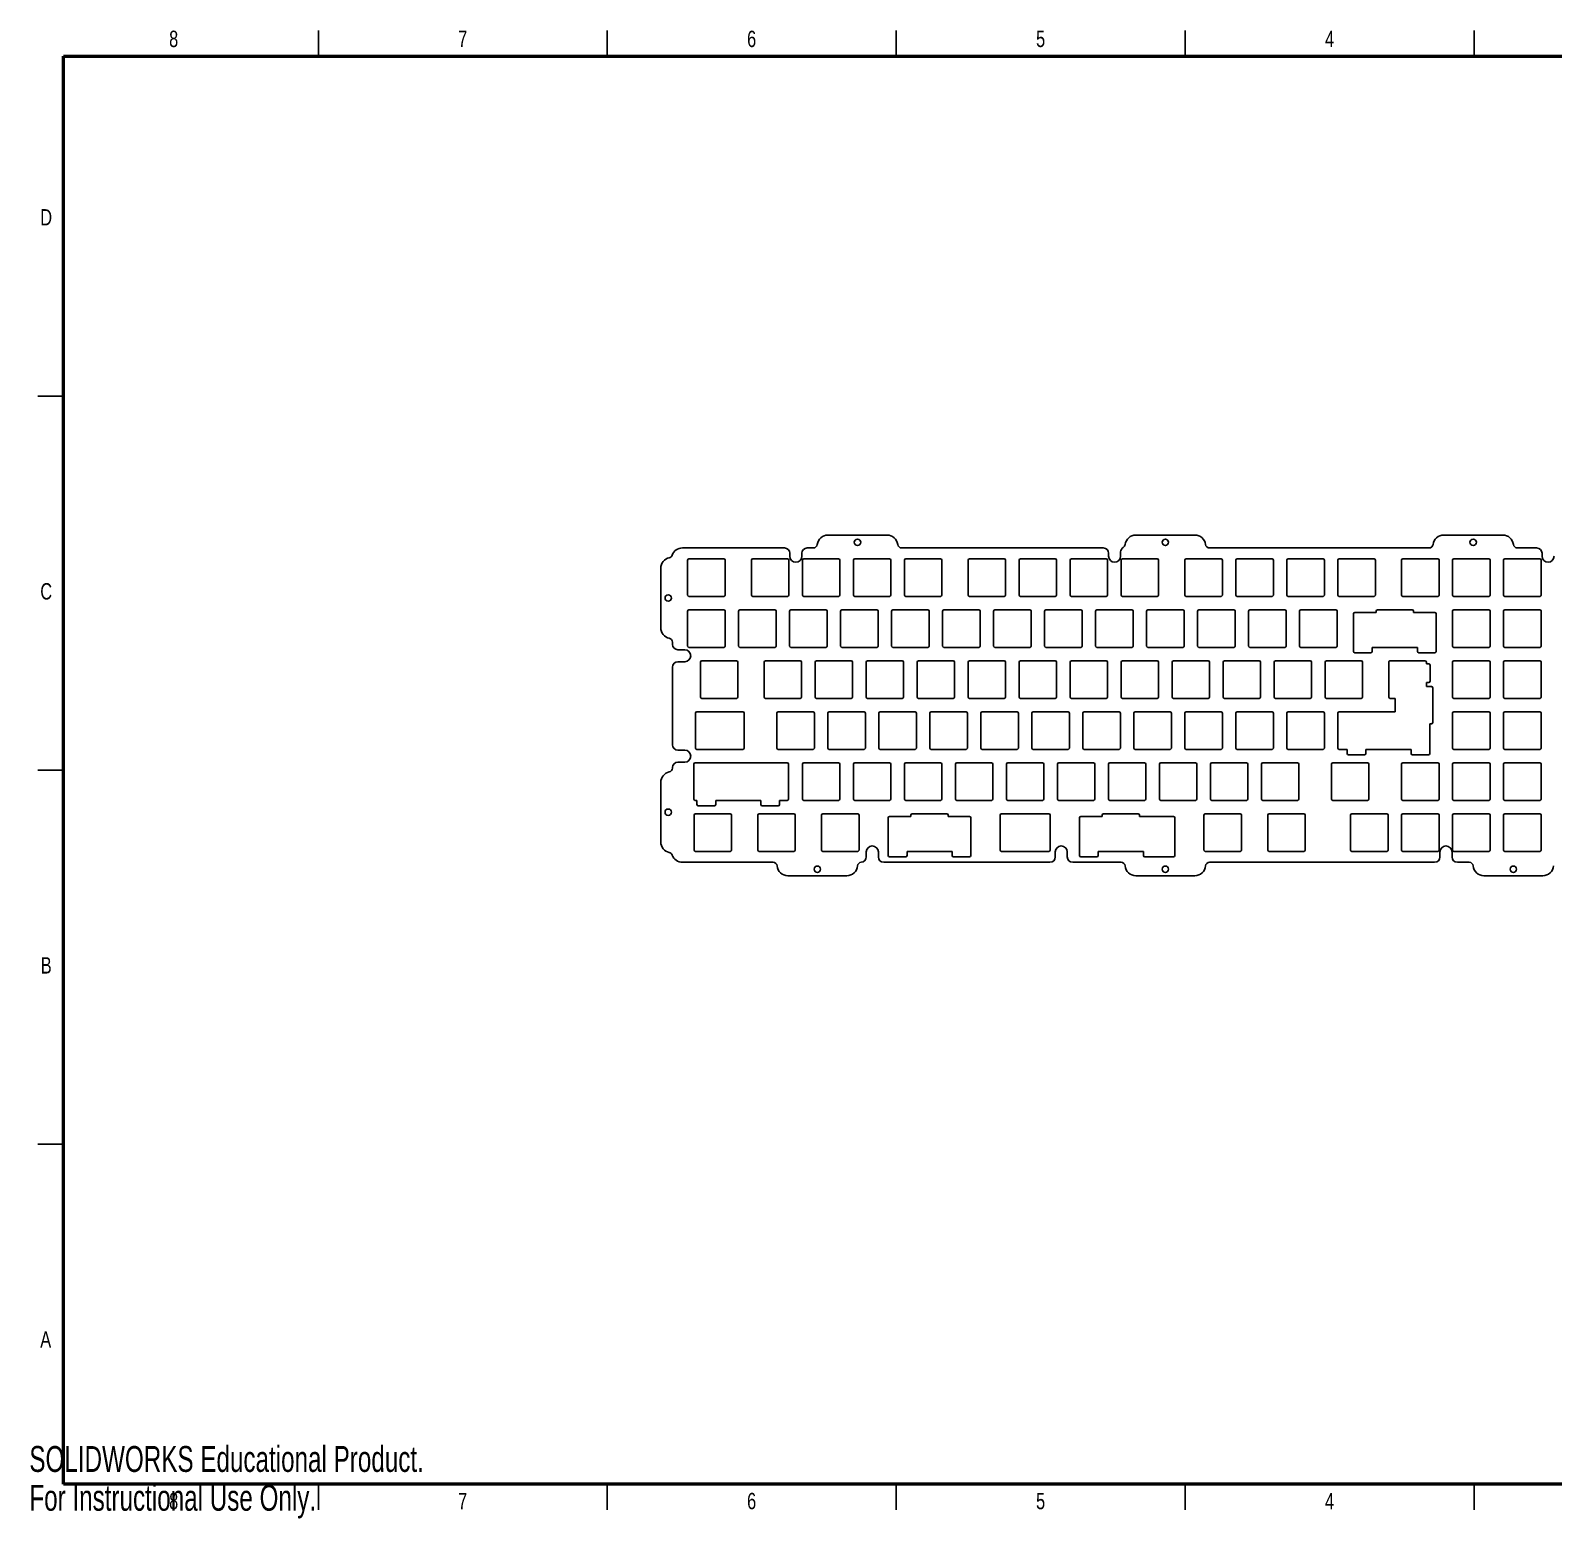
# Model space of a CAD drawing. Header units: millimetres. Extents: x 0 to 860, y 0 to 556.
# Drawn here: x 0 to 569, y 0 to 556 of the extents above; entities that cross this region are included whole.
import ezdxf

# ---------------------------------------------------------------- set-up
doc = ezdxf.new("R2010")
doc.units = ezdxf.units.MM
doc.styles.add('SLDTEXTSTYLE0', font='TXT', dxfattribs={"width": 0.75})
doc.styles.add('SLDTEXTSTYLE3', font='TXT', dxfattribs={"width": 0.7})

msp = doc.modelspace()

# ---------------------------------------------------------------- linework, layer by layer
at = {"color": 7, "linetype": 'Continuous', "lineweight": 25}
for p, q in [((107.95, 546.1), (107.95, 555.62)), ((215.9, 546.1), (215.9, 555.62)), ((323.85, 546.1), (323.85, 555.62)), ((431.8, 555.62), (431.8, 546.1)), ((431.8, 546.1), (431.8, 555.62)), ((539.75, 546.1), (539.75, 555.62)), ((12.7, 419.1), (3.17, 419.1)), ((298.32, 367.18), (320.41, 367.18)), ((413.32, 367.18), (435.41, 367.18)), ((528.32, 367.18), (550.41, 367.18)), ((282.06, 362.38), (243.96, 362.38)), ((284.06, 359.33), (284.06, 360.38)), ((288.56, 359.33), (288.56, 360.38)), ((292.86, 362.38), (290.56, 362.38)), ((401.16, 362.38), (325.86, 362.38)), ((403.16, 359.33), (403.16, 360.38)), ((407.66, 359.33), (407.66, 360.87)), ((522.86, 362.38), (440.86, 362.38)), ((563.06, 362.38), (555.86, 362.38)), ((565.06, 359.33), (565.06, 360.38)), ((235.86, 332.56), (235.86, 354.79)), ((245.91, 357.8), (245.91, 344.8)), ((259.41, 358.3), (246.41, 358.3)), ((259.91, 344.8), (259.91, 357.8)), ((269.72, 357.8), (269.72, 344.8)), ((283.22, 358.3), (270.22, 358.3)), ((283.72, 344.8), (283.72, 357.8)), ((288.77, 357.8), (288.77, 344.8)), ((302.27, 358.3), (289.27, 358.3)), ((302.77, 344.8), (302.77, 357.8)), ((307.82, 357.8), (307.82, 344.8)), ((321.32, 358.3), (308.32, 358.3)), ((321.82, 344.8), (321.82, 357.8)), ((326.87, 357.8), (326.87, 344.8)), ((340.37, 358.3), (327.37, 358.3)), ((340.87, 344.8), (340.87, 357.8)), ((350.69, 357.8), (350.69, 344.8)), ((364.19, 358.3), (351.19, 358.3)), ((364.69, 344.8), (364.69, 357.8)), ((369.74, 357.8), (369.74, 344.8)), ((383.24, 358.3), (370.24, 358.3)), ((383.74, 344.8), (383.74, 357.8)), ((388.79, 357.8), (388.79, 344.8)), ((402.29, 358.3), (389.29, 358.3)), ((402.79, 344.8), (402.79, 357.8)), ((407.84, 357.8), (407.84, 344.8)), ((421.34, 358.3), (408.34, 358.3)), ((421.84, 344.8), (421.84, 357.8)), ((431.65, 357.8), (431.65, 344.8)), ((445.15, 358.3), (432.15, 358.3)), ((445.65, 344.8), (445.65, 357.8)), ((450.7, 357.8), (450.7, 344.8)), ((464.2, 358.3), (451.2, 358.3)), ((464.7, 344.8), (464.7, 357.8)), ((469.75, 357.8), (469.75, 344.8)), ((483.25, 358.3), (470.25, 358.3)), ((483.75, 344.8), (483.75, 357.8)), ((488.8, 357.8), (488.8, 344.8)), ((502.3, 358.3), (489.3, 358.3)), ((502.8, 344.8), (502.8, 357.8)), ((512.61, 357.8), (512.61, 344.8)), ((526.11, 358.3), (513.11, 358.3)), ((526.61, 344.8), (526.61, 357.8)), ((531.66, 357.8), (531.66, 344.8)), ((545.16, 358.3), (532.16, 358.3)), ((545.66, 344.8), (545.66, 357.8)), ((550.71, 357.8), (550.71, 344.8)), ((564.21, 358.3), (551.21, 358.3)), ((564.71, 344.8), (564.71, 357.8)), ((246.41, 344.3), (259.41, 344.3)), ((270.22, 344.3), (283.22, 344.3)), ((289.27, 344.3), (302.27, 344.3)), ((308.32, 344.3), (321.32, 344.3)), ((327.37, 344.3), (340.37, 344.3)), ((351.19, 344.3), (364.19, 344.3)), ((370.24, 344.3), (383.24, 344.3)), ((389.29, 344.3), (402.29, 344.3)), ((408.34, 344.3), (421.34, 344.3)), ((432.15, 344.3), (445.15, 344.3)), ((451.2, 344.3), (464.2, 344.3)), ((470.25, 344.3), (483.25, 344.3)), ((489.3, 344.3), (502.3, 344.3)), ((513.11, 344.3), (526.11, 344.3)), ((532.16, 344.3), (545.16, 344.3)), ((551.21, 344.3), (564.21, 344.3)), ((245.91, 338.75), (245.91, 325.75)), ((259.41, 339.25), (246.41, 339.25)), ((259.91, 325.75), (259.91, 338.75)), ((264.96, 338.75), (264.96, 325.75)), ((278.46, 339.25), (265.46, 339.25)), ((278.96, 325.75), (278.96, 338.75)), ((284.01, 338.75), (284.01, 325.75)), ((297.51, 339.25), (284.51, 339.25)), ((298.01, 325.75), (298.01, 338.75)), ((303.06, 338.75), (303.06, 325.75)), ((316.56, 339.25), (303.56, 339.25)), ((317.06, 325.75), (317.06, 338.75)), ((322.11, 338.75), (322.11, 325.75)), ((335.61, 339.25), (322.61, 339.25)), ((336.11, 325.75), (336.11, 338.75)), ((341.16, 338.75), (341.16, 325.75)), ((354.66, 339.25), (341.66, 339.25)), ((355.16, 325.75), (355.16, 338.75)), ((360.21, 338.75), (360.21, 325.75)), ((373.71, 339.25), (360.71, 339.25)), ((374.21, 325.75), (374.21, 338.75)), ((379.26, 338.75), (379.26, 325.75)), ((392.76, 339.25), (379.76, 339.25)), ((393.26, 325.75), (393.26, 338.75)), ((398.31, 338.75), (398.31, 325.75)), ((411.81, 339.25), (398.81, 339.25)), ((412.31, 325.75), (412.31, 338.75)), ((417.36, 338.75), (417.36, 325.75)), ((430.86, 339.25), (417.86, 339.25)), ((431.36, 325.75), (431.36, 338.75)), ((436.41, 338.75), (436.41, 325.75)), ((449.91, 339.25), (436.91, 339.25)), ((450.41, 325.75), (450.41, 338.75)), ((455.46, 338.75), (455.46, 325.75)), ((468.96, 339.25), (455.96, 339.25)), ((469.46, 325.75), (469.46, 338.75)), ((474.51, 338.75), (474.51, 325.75)), ((488.01, 339.25), (475.01, 339.25)), ((488.51, 325.75), (488.51, 338.75)), ((494.65, 337.75), (494.65, 323.75)), ((503.09, 338.25), (495.15, 338.25)), ((503.09, 338.75), (503.09, 338.25)), ((516.59, 339.25), (503.59, 339.25)), ((517.09, 338.25), (517.09, 338.75)), ((525.02, 338.25), (517.09, 338.25)), ((525.52, 323.75), (525.52, 337.75)), ((531.66, 338.75), (531.66, 325.75)), ((545.16, 339.25), (532.16, 339.25)), ((545.66, 325.75), (545.66, 338.75)), ((550.71, 338.75), (550.71, 325.75)), ((564.21, 339.25), (551.21, 339.25)), ((564.71, 325.75), (564.71, 338.75)), ((240.26, 327.18), (240.26, 326.38)), ((244.81, 324.38), (242.26, 324.38)), ((246.41, 325.25), (259.41, 325.25)), ((265.46, 325.25), (278.46, 325.25)), ((284.51, 325.25), (297.51, 325.25)), ((303.56, 325.25), (316.56, 325.25)), ((322.61, 325.25), (335.61, 325.25)), ((341.66, 325.25), (354.66, 325.25)), ((360.71, 325.25), (373.71, 325.25)), ((379.76, 325.25), (392.76, 325.25)), ((398.81, 325.25), (411.81, 325.25)), ((417.86, 325.25), (430.86, 325.25)), ((436.91, 325.25), (449.91, 325.25)), ((455.96, 325.25), (468.96, 325.25)), ((475.01, 325.25), (488.01, 325.25)), ((501.65, 323.75), (501.65, 325.25)), ((501.65, 325.25), (518.52, 325.25)), ((518.52, 325.25), (518.52, 323.75)), ((532.16, 325.25), (545.16, 325.25)), ((551.21, 325.25), (564.21, 325.25)), ((244.81, 319.88), (242.26, 319.88)), ((250.67, 319.7), (250.67, 306.7)), ((264.17, 320.2), (251.17, 320.2)), ((264.67, 306.7), (264.67, 319.7)), ((274.49, 319.7), (274.49, 306.7)), ((287.99, 320.2), (274.99, 320.2)), ((288.49, 306.7), (288.49, 319.7)), ((293.54, 319.7), (293.54, 306.7)), ((307.04, 320.2), (294.04, 320.2)), ((307.54, 306.7), (307.54, 319.7)), ((312.59, 319.7), (312.59, 306.7)), ((326.09, 320.2), (313.09, 320.2)), ((326.59, 306.7), (326.59, 319.7)), ((331.64, 319.7), (331.64, 306.7)), ((345.14, 320.2), (332.14, 320.2)), ((345.64, 306.7), (345.64, 319.7)), ((350.69, 319.7), (350.69, 306.7)), ((364.19, 320.2), (351.19, 320.2)), ((364.69, 306.7), (364.69, 319.7)), ((369.74, 319.7), (369.74, 306.7)), ((383.24, 320.2), (370.24, 320.2)), ((383.74, 306.7), (383.74, 319.7)), ((388.79, 319.7), (388.79, 306.7)), ((402.29, 320.2), (389.29, 320.2)), ((402.79, 306.7), (402.79, 319.7)), ((407.84, 319.7), (407.84, 306.7)), ((421.34, 320.2), (408.34, 320.2)), ((421.84, 306.7), (421.84, 319.7)), ((426.89, 319.7), (426.89, 306.7)), ((440.39, 320.2), (427.39, 320.2)), ((440.89, 306.7), (440.89, 319.7)), ((445.94, 319.7), (445.94, 306.7)), ((459.44, 320.2), (446.44, 320.2)), ((459.94, 306.7), (459.94, 319.7)), ((464.99, 319.7), (464.99, 306.7)), ((478.49, 320.2), (465.49, 320.2)), ((478.99, 306.7), (478.99, 319.7)), ((484.04, 319.7), (484.04, 306.7)), ((497.54, 320.2), (484.54, 320.2)), ((495.15, 323.25), (501.15, 323.25)), ((498.04, 306.7), (498.04, 319.7)), ((507.85, 319.7), (507.85, 306.7)), ((521.35, 320.2), (508.35, 320.2)), ((519.02, 323.25), (525.02, 323.25)), ((521.85, 319.11), (521.85, 319.7)), ((522.73, 319.11), (521.85, 319.11)), ((531.66, 319.7), (531.66, 306.7)), ((545.16, 320.2), (532.16, 320.2)), ((545.66, 306.7), (545.66, 319.7)), ((550.71, 319.7), (550.71, 306.7)), ((564.21, 320.2), (551.21, 320.2)), ((564.71, 306.7), (564.71, 319.7)), ((240.26, 317.88), (240.26, 288.88)), ((523.23, 318.61), (523.23, 312.61)), ((521.85, 310.68), (521.85, 312.11)), ((522.73, 312.11), (521.85, 312.11)), ((523.73, 310.68), (521.85, 310.68)), ((524.23, 310.18), (524.23, 297.18)), ((251.17, 306.2), (264.17, 306.2)), ((274.99, 306.2), (287.99, 306.2)), ((294.04, 306.2), (307.04, 306.2)), ((313.09, 306.2), (326.09, 306.2)), ((332.14, 306.2), (345.14, 306.2)), ((351.19, 306.2), (364.19, 306.2)), ((370.24, 306.2), (383.24, 306.2)), ((389.29, 306.2), (402.29, 306.2)), ((408.34, 306.2), (421.34, 306.2)), ((427.39, 306.2), (440.39, 306.2)), ((446.44, 306.2), (459.44, 306.2)), ((465.49, 306.2), (478.49, 306.2)), ((484.54, 306.2), (497.54, 306.2)), ((508.35, 306.2), (510.23, 306.2)), ((510.23, 306.2), (510.23, 301.15)), ((532.16, 306.2), (545.16, 306.2)), ((551.21, 306.2), (564.21, 306.2)), ((248.8, 300.65), (248.8, 287.65)), ((266.56, 301.15), (249.3, 301.15)), ((267.06, 287.65), (267.06, 300.65)), ((279.25, 300.65), (279.25, 287.65)), ((292.75, 301.15), (279.75, 301.15)), ((293.25, 287.65), (293.25, 300.65)), ((298.3, 300.65), (298.3, 287.65)), ((311.8, 301.15), (298.8, 301.15)), ((312.3, 287.65), (312.3, 300.65)), ((317.35, 300.65), (317.35, 287.65)), ((330.85, 301.15), (317.85, 301.15)), ((331.35, 287.65), (331.35, 300.65)), ((336.4, 300.65), (336.4, 287.65)), ((349.9, 301.15), (336.9, 301.15)), ((350.4, 287.65), (350.4, 300.65)), ((355.45, 300.65), (355.45, 287.65)), ((368.95, 301.15), (355.95, 301.15)), ((369.45, 287.65), (369.45, 300.65)), ((374.5, 300.65), (374.5, 287.65)), ((388, 301.15), (375, 301.15)), ((388.5, 287.65), (388.5, 300.65)), ((393.55, 300.65), (393.55, 287.65)), ((407.05, 301.15), (394.05, 301.15)), ((407.55, 287.65), (407.55, 300.65)), ((412.6, 300.65), (412.6, 287.65)), ((426.1, 301.15), (413.1, 301.15)), ((426.6, 287.65), (426.6, 300.65)), ((431.65, 300.65), (431.65, 287.65)), ((445.15, 301.15), (432.15, 301.15)), ((445.65, 287.65), (445.65, 300.65)), ((450.7, 300.65), (450.7, 287.65)), ((464.2, 301.15), (451.2, 301.15)), ((464.7, 287.65), (464.7, 300.65)), ((469.75, 300.65), (469.75, 287.65)), ((483.25, 301.15), (470.25, 301.15)), ((483.75, 287.65), (483.75, 300.65)), ((488.8, 300.65), (488.8, 287.65)), ((489.3, 301.15), (501.2, 301.15)), ((510.23, 301.15), (501.21, 301.15)), ((523.14, 285.65), (523.14, 296.68)), ((523.73, 296.68), (523.14, 296.68)), ((531.66, 300.65), (531.66, 287.65)), ((545.16, 301.15), (532.16, 301.15)), ((545.66, 287.65), (545.66, 300.65)), ((550.71, 300.65), (550.71, 287.65)), ((564.21, 301.15), (551.21, 301.15)), ((564.71, 287.65), (564.71, 300.65)), ((244.81, 286.88), (242.26, 286.88)), ((249.3, 287.15), (266.56, 287.15)), ((279.75, 287.15), (292.75, 287.15)), ((298.8, 287.15), (311.8, 287.15)), ((317.85, 287.15), (330.85, 287.15)), ((336.9, 287.15), (349.9, 287.15)), ((355.95, 287.15), (368.95, 287.15)), ((375, 287.15), (388, 287.15)), ((394.05, 287.15), (407.05, 287.15)), ((413.1, 287.15), (426.1, 287.15)), ((432.15, 287.15), (445.15, 287.15)), ((451.2, 287.15), (464.2, 287.15)), ((470.25, 287.15), (483.25, 287.15)), ((489.3, 287.15), (492.27, 287.15)), ((492.27, 287.15), (492.27, 285.65)), ((492.77, 285.15), (498.77, 285.15)), ((499.27, 285.65), (499.27, 287.15)), ((499.27, 287.15), (514.21, 287.15)), ((514.21, 287.15), (516.14, 287.15)), ((516.14, 287.15), (516.14, 285.65)), ((516.64, 285.15), (522.64, 285.15)), ((523.14, 285.65), (523.14, 285.65)), ((532.16, 287.15), (545.16, 287.15)), ((551.21, 287.15), (564.21, 287.15)), ((3.17, 279.4), (12.7, 279.4)), ((12.7, 279.4), (3.17, 279.4)), ((240.26, 280.38), (240.26, 280.18)), ((244.81, 282.38), (242.26, 282.38)), ((248.18, 281.6), (248.18, 268.6)), ((248.68, 282.1), (283.11, 282.1)), ((283.61, 281.6), (283.61, 268.6)), ((288.77, 281.6), (288.77, 268.6)), ((302.27, 282.1), (289.27, 282.1)), ((302.77, 268.6), (302.77, 281.6)), ((307.82, 281.6), (307.82, 268.6)), ((321.32, 282.1), (308.32, 282.1)), ((321.82, 268.6), (321.82, 281.6)), ((326.87, 281.6), (326.87, 268.6)), ((340.37, 282.1), (327.37, 282.1)), ((340.87, 268.6), (340.87, 281.6)), ((345.92, 281.6), (345.92, 268.6)), ((359.42, 282.1), (346.42, 282.1)), ((359.92, 268.6), (359.92, 281.6)), ((364.97, 281.6), (364.97, 268.6)), ((378.47, 282.1), (365.47, 282.1)), ((378.97, 268.6), (378.97, 281.6)), ((384.02, 281.6), (384.02, 268.6)), ((397.52, 282.1), (384.52, 282.1)), ((398.02, 268.6), (398.02, 281.6)), ((403.07, 281.6), (403.07, 268.6)), ((416.57, 282.1), (403.57, 282.1)), ((417.07, 268.6), (417.07, 281.6)), ((422.12, 281.6), (422.12, 268.6)), ((435.62, 282.1), (422.62, 282.1)), ((436.12, 268.6), (436.12, 281.6)), ((441.17, 281.6), (441.17, 268.6)), ((454.67, 282.1), (441.67, 282.1)), ((455.17, 268.6), (455.17, 281.6)), ((460.22, 281.6), (460.22, 268.6)), ((473.72, 282.1), (460.72, 282.1)), ((474.22, 268.6), (474.22, 281.6)), ((486.42, 281.6), (486.42, 268.6)), ((499.92, 282.1), (486.92, 282.1)), ((500.42, 268.6), (500.42, 281.6)), ((512.61, 281.6), (512.61, 268.6)), ((526.11, 282.1), (513.11, 282.1)), ((526.61, 268.6), (526.61, 281.6)), ((531.66, 281.6), (531.66, 268.6)), ((545.16, 282.1), (532.16, 282.1)), ((545.66, 268.6), (545.66, 281.6)), ((550.71, 281.6), (550.71, 268.6)), ((564.21, 282.1), (551.21, 282.1)), ((564.71, 268.6), (564.71, 281.6)), ((235.86, 252.56), (235.86, 274.79)), ((248.68, 268.1), (249.38, 268.1)), ((249.38, 268.1), (249.38, 266.6)), ((256.38, 266.6), (256.38, 268.1)), ((256.38, 268.1), (273.26, 268.1)), ((273.26, 268.1), (273.26, 266.6)), ((280.26, 266.6), (280.26, 268.1)), ((280.26, 268.1), (283.11, 268.1)), ((289.27, 268.1), (302.27, 268.1)), ((308.32, 268.1), (321.32, 268.1)), ((327.37, 268.1), (340.37, 268.1)), ((346.42, 268.1), (359.42, 268.1)), ((365.47, 268.1), (378.47, 268.1)), ((384.52, 268.1), (397.52, 268.1)), ((403.57, 268.1), (416.57, 268.1)), ((422.62, 268.1), (435.62, 268.1)), ((441.67, 268.1), (454.67, 268.1)), ((460.72, 268.1), (473.72, 268.1)), ((486.92, 268.1), (499.92, 268.1)), ((513.11, 268.1), (526.11, 268.1)), ((532.16, 268.1), (545.16, 268.1)), ((551.21, 268.1), (564.21, 268.1)), ((248.29, 262.55), (248.29, 249.55)), ((261.79, 263.05), (248.79, 263.05)), ((249.88, 266.1), (255.88, 266.1)), ((262.29, 249.55), (262.29, 262.55)), ((272.11, 262.55), (272.11, 249.55)), ((285.61, 263.05), (272.61, 263.05)), ((273.76, 266.1), (279.76, 266.1)), ((286.11, 249.55), (286.11, 262.55)), ((295.92, 262.55), (295.92, 249.55)), ((309.42, 263.05), (296.42, 263.05)), ((309.92, 249.55), (309.92, 262.55)), ((329.26, 262.05), (321.32, 262.05)), ((329.26, 262.55), (329.26, 262.05)), ((342.76, 263.05), (329.76, 263.05)), ((343.26, 262.05), (343.26, 262.55)), ((351.19, 262.05), (343.26, 262.05)), ((362.59, 262.55), (362.59, 249.55)), ((380.86, 263.05), (363.09, 263.05)), ((381.36, 249.55), (381.36, 262.55)), ((400.72, 262.05), (392.78, 262.05)), ((400.72, 262.55), (400.72, 262.05)), ((414.22, 263.05), (401.22, 263.05)), ((414.72, 262.05), (414.72, 262.55)), ((427.36, 262.05), (414.72, 262.05)), ((438.79, 262.55), (438.79, 249.55)), ((452.29, 263.05), (439.29, 263.05)), ((452.79, 249.55), (452.79, 262.55)), ((462.61, 262.55), (462.61, 249.55)), ((476.11, 263.05), (463.11, 263.05)), ((476.61, 249.55), (476.61, 262.55)), ((493.56, 262.55), (493.56, 249.55)), ((507.06, 263.05), (494.06, 263.05)), ((507.56, 249.55), (507.56, 262.55)), ((512.61, 262.55), (512.61, 249.55)), ((526.11, 263.05), (513.11, 263.05)), ((526.61, 249.55), (526.61, 262.55)), ((531.66, 262.55), (531.66, 249.55)), ((545.16, 263.05), (532.16, 263.05)), ((545.66, 249.55), (545.66, 262.55)), ((550.71, 262.55), (550.71, 249.55)), ((564.21, 263.05), (551.21, 263.05)), ((564.71, 249.55), (564.71, 262.55)), ((320.82, 261.55), (320.82, 247.55)), ((351.69, 247.55), (351.69, 261.55)), ((392.28, 261.55), (392.28, 247.55)), ((427.86, 247.55), (427.86, 261.55)), ((243.96, 244.98), (277.86, 244.98)), ((248.79, 249.05), (261.79, 249.05)), ((272.61, 249.05), (285.61, 249.05)), ((296.42, 249.05), (309.42, 249.05)), ((312.64, 248.83), (312.64, 246.97)), ((317.14, 248.83), (317.14, 246.98)), ((319.14, 244.98), (381.24, 244.98)), ((321.32, 247.05), (327.36, 247.05)), ((327.86, 247.55), (327.86, 249.05)), ((327.86, 249.05), (344.69, 249.05)), ((344.69, 249.05), (344.69, 247.55)), ((345.19, 247.05), (351.19, 247.05)), ((363.09, 249.05), (380.86, 249.05)), ((383.24, 248.83), (383.24, 246.98)), ((387.74, 248.83), (387.74, 246.98)), ((389.74, 244.98), (407.86, 244.98)), ((392.78, 247.05), (398.78, 247.05)), ((399.28, 247.55), (399.28, 249.05)), ((399.28, 249.05), (416.16, 249.05)), ((416.16, 249.05), (416.16, 247.55)), ((416.66, 247.05), (427.36, 247.05)), ((439.29, 249.05), (452.29, 249.05)), ((440.86, 244.98), (524.94, 244.98)), ((463.11, 249.05), (476.11, 249.05)), ((494.06, 249.05), (507.06, 249.05)), ((513.11, 249.05), (526.11, 249.05)), ((526.94, 248.83), (526.94, 246.98)), ((531.44, 248.83), (531.44, 246.98)), ((532.16, 249.05), (545.16, 249.05)), ((533.44, 244.98), (537.86, 244.98)), ((551.21, 249.05), (564.21, 249.05)), ((305.38, 239.98), (283.34, 239.98)), ((435.38, 239.98), (413.34, 239.98)), ((565.38, 239.98), (543.34, 239.98)), ((12.7, 139.7), (3.17, 139.7)), ((107.95, 12.7), (107.95, 3.17)), ((215.9, 12.7), (215.9, 3.17)), ((323.85, 12.7), (323.85, 3.17)), ((431.8, 3.17), (431.8, 12.7)), ((431.8, 12.7), (431.8, 3.17)), ((539.75, 12.7), (539.75, 3.17))]:
    msp.add_line(p, q, dxfattribs=at)
at = {"color": 7, "linetype": 'Continuous', "lineweight": 50}
for p, q in [((12.7, 12.7), (12.7, 546.1)), ((12.7, 546.1), (850.9, 546.1)), ((850.9, 12.7), (12.7, 12.7))]:
    msp.add_line(p, q, dxfattribs=at)
at = {"color": 7, "linetype": 'Continuous', "lineweight": 25}
for centre in [(309.36, 364.48), (424.36, 364.48), (539.36, 364.48), (238.66, 343.68), (238.66, 263.68), (294.36, 242.38), (424.36, 242.38), (554.36, 242.38)]:
    msp.add_circle(centre, 1.2, dxfattribs=at)
for centre, radius, start, end in [((298.32, 363.18), 4, 90, 172.688), ((320.41, 363.18), 4, 7.312, 90), ((413.32, 363.18), 4, 90, 172.688), ((435.41, 363.18), 4, 7.312, 90), ((528.32, 363.18), 4, 90, 172.688), ((550.41, 363.18), 4, 7.312, 90), ((239.86, 354.79), 4, 101.537, 180), ((238.76, 360.18), 1.5, 281.537, 340.8967), ((243.96, 358.38), 4, 90, 160.8967), ((282.06, 360.38), 2, 0, 90), ((286.31, 359.33), 2.25, 180, 0), ((290.56, 360.38), 2, 90, 180), ((292.86, 363.88), 1.5, 270, 352.688), ((325.86, 363.88), 1.5, 187.312, 270), ((401.16, 360.38), 2, 0, 90), ((405.41, 359.33), 2.25, 180, 0), ((409.66, 360.87), 2, 120.9497, 180), ((407.86, 363.88), 1.5, 300.9497, 352.688), ((440.86, 363.88), 1.5, 187.312, 270), ((522.86, 363.88), 1.5, 270, 352.688), ((555.86, 363.88), 1.5, 187.312, 270), ((563.06, 360.38), 2, 0, 90), ((567.31, 359.33), 2.25, 180, 0), ((246.41, 357.8), 0.5, 90, 180), ((259.41, 357.8), 0.5, 0, 90), ((270.22, 357.8), 0.5, 90, 180), ((283.22, 357.8), 0.5, 0, 90), ((289.27, 357.8), 0.5, 90, 180), ((302.27, 357.8), 0.5, 0, 90), ((308.32, 357.8), 0.5, 90, 180), ((321.32, 357.8), 0.5, 0, 90), ((327.37, 357.8), 0.5, 90, 180), ((340.37, 357.8), 0.5, 0, 90), ((351.19, 357.8), 0.5, 90, 180), ((364.19, 357.8), 0.5, 0, 90), ((370.24, 357.8), 0.5, 90, 180), ((383.24, 357.8), 0.5, 0, 90), ((389.29, 357.8), 0.5, 90, 180), ((402.29, 357.8), 0.5, 0, 90), ((408.34, 357.8), 0.5, 90, 180), ((421.34, 357.8), 0.5, 0, 90), ((432.15, 357.8), 0.5, 90, 180), ((445.15, 357.8), 0.5, 0, 90), ((451.2, 357.8), 0.5, 90, 180), ((464.2, 357.8), 0.5, 0, 90), ((470.25, 357.8), 0.5, 90, 180), ((483.25, 357.8), 0.5, 0, 90), ((489.3, 357.8), 0.5, 90, 180), ((502.3, 357.8), 0.5, 0, 90), ((513.11, 357.8), 0.5, 90, 180), ((526.11, 357.8), 0.5, 0, 90), ((532.16, 357.8), 0.5, 90, 180), ((545.16, 357.8), 0.5, 0, 90), ((551.21, 357.8), 0.5, 90, 180), ((564.21, 357.8), 0.5, 0, 90), ((246.41, 344.8), 0.5, 180, 270), ((259.41, 344.8), 0.5, 270, 0), ((270.22, 344.8), 0.5, 180, 270), ((283.22, 344.8), 0.5, 270, 0), ((289.27, 344.8), 0.5, 180, 270), ((302.27, 344.8), 0.5, 270, 0), ((308.32, 344.8), 0.5, 180, 270), ((321.32, 344.8), 0.5, 270, 0), ((327.37, 344.8), 0.5, 180, 270), ((340.37, 344.8), 0.5, 270, 0), ((351.19, 344.8), 0.5, 180, 270), ((364.19, 344.8), 0.5, 270, 0), ((370.24, 344.8), 0.5, 180, 270), ((383.24, 344.8), 0.5, 270, 0), ((389.29, 344.8), 0.5, 180, 270), ((402.29, 344.8), 0.5, 270, 0), ((408.34, 344.8), 0.5, 180, 270), ((421.34, 344.8), 0.5, 270, 0), ((432.15, 344.8), 0.5, 180, 270), ((445.15, 344.8), 0.5, 270, 0), ((451.2, 344.8), 0.5, 180, 270), ((464.2, 344.8), 0.5, 270, 0), ((470.25, 344.8), 0.5, 180, 270), ((483.25, 344.8), 0.5, 270, 0), ((489.3, 344.8), 0.5, 180, 270), ((502.3, 344.8), 0.5, 270, 0), ((513.11, 344.8), 0.5, 180, 270), ((526.11, 344.8), 0.5, 270, 0), ((532.16, 344.8), 0.5, 180, 270), ((545.16, 344.8), 0.5, 270, 0), ((551.21, 344.8), 0.5, 180, 270), ((564.21, 344.8), 0.5, 270, 0), ((246.41, 338.75), 0.5, 90, 180), ((259.41, 338.75), 0.5, 0, 90), ((265.46, 338.75), 0.5, 90, 180), ((278.46, 338.75), 0.5, 0, 90), ((284.51, 338.75), 0.5, 90, 180), ((297.51, 338.75), 0.5, 0, 90), ((303.56, 338.75), 0.5, 90, 180), ((316.56, 338.75), 0.5, 0, 90), ((322.61, 338.75), 0.5, 90, 180), ((335.61, 338.75), 0.5, 0, 90), ((341.66, 338.75), 0.5, 90, 180), ((354.66, 338.75), 0.5, 0, 90), ((360.71, 338.75), 0.5, 90, 180), ((373.71, 338.75), 0.5, 0, 90), ((379.76, 338.75), 0.5, 90, 180), ((392.76, 338.75), 0.5, 0, 90), ((398.81, 338.75), 0.5, 90, 180), ((411.81, 338.75), 0.5, 0, 90), ((417.86, 338.75), 0.5, 90, 180), ((430.86, 338.75), 0.5, 0, 90), ((436.91, 338.75), 0.5, 90, 180), ((449.91, 338.75), 0.5, 0, 90), ((455.96, 338.75), 0.5, 90, 180), ((468.96, 338.75), 0.5, 0, 90), ((475.01, 338.75), 0.5, 90, 180), ((488.01, 338.75), 0.5, 0, 90), ((495.15, 337.75), 0.5, 90, 180), ((503.59, 338.75), 0.5, 90, 180), ((516.59, 338.75), 0.5, 0, 90), ((525.02, 337.75), 0.5, 0, 90), ((532.16, 338.75), 0.5, 90, 180), ((545.16, 338.75), 0.5, 0, 90), ((551.21, 338.75), 0.5, 90, 180), ((564.21, 338.75), 0.5, 0, 90), ((239.86, 332.56), 4, 180, 258.463), ((238.76, 327.18), 1.5, 0, 78.463), ((242.26, 326.38), 2, 180, 270), ((244.81, 322.13), 2.25, 270, 90), ((246.41, 325.75), 0.5, 180, 270), ((259.41, 325.75), 0.5, 270, 0), ((265.46, 325.75), 0.5, 180, 270), ((278.46, 325.75), 0.5, 270, 0), ((284.51, 325.75), 0.5, 180, 270), ((297.51, 325.75), 0.5, 270, 0), ((303.56, 325.75), 0.5, 180, 270), ((316.56, 325.75), 0.5, 270, 0), ((322.61, 325.75), 0.5, 180, 270), ((335.61, 325.75), 0.5, 270, 0), ((341.66, 325.75), 0.5, 180, 270), ((354.66, 325.75), 0.5, 270, 0), ((360.71, 325.75), 0.5, 180, 270), ((373.71, 325.75), 0.5, 270, 0), ((379.76, 325.75), 0.5, 180, 270), ((392.76, 325.75), 0.5, 270, 0), ((398.81, 325.75), 0.5, 180, 270), ((411.81, 325.75), 0.5, 270, 0), ((417.86, 325.75), 0.5, 180, 270), ((430.86, 325.75), 0.5, 270, 0), ((436.91, 325.75), 0.5, 180, 270), ((449.91, 325.75), 0.5, 270, 0), ((455.96, 325.75), 0.5, 180, 270), ((468.96, 325.75), 0.5, 270, 0), ((475.01, 325.75), 0.5, 180, 270), ((488.01, 325.75), 0.5, 270, 0), ((532.16, 325.75), 0.5, 180, 270), ((545.16, 325.75), 0.5, 270, 0), ((551.21, 325.75), 0.5, 180, 270), ((564.21, 325.75), 0.5, 270, 0), ((242.26, 317.88), 2, 90, 180), ((251.17, 319.7), 0.5, 90, 180), ((264.17, 319.7), 0.5, 0, 90), ((274.99, 319.7), 0.5, 90, 180), ((287.99, 319.7), 0.5, 0, 90), ((294.04, 319.7), 0.5, 90, 180), ((307.04, 319.7), 0.5, 0, 90), ((313.09, 319.7), 0.5, 90, 180), ((326.09, 319.7), 0.5, 0, 90), ((332.14, 319.7), 0.5, 90, 180), ((345.14, 319.7), 0.5, 0, 90), ((351.19, 319.7), 0.5, 90, 180), ((364.19, 319.7), 0.5, 0, 90), ((370.24, 319.7), 0.5, 90, 180), ((383.24, 319.7), 0.5, 0, 90), ((389.29, 319.7), 0.5, 90, 180), ((402.29, 319.7), 0.5, 0, 90), ((408.34, 319.7), 0.5, 90, 180), ((421.34, 319.7), 0.5, 0, 90), ((427.39, 319.7), 0.5, 90, 180), ((440.39, 319.7), 0.5, 0, 90), ((446.44, 319.7), 0.5, 90, 180), ((459.44, 319.7), 0.5, 0, 90), ((465.49, 319.7), 0.5, 90, 180), ((478.49, 319.7), 0.5, 0, 90), ((484.54, 319.7), 0.5, 90, 180), ((495.15, 323.75), 0.5, 180, 270), ((497.54, 319.7), 0.5, 0, 90), ((501.15, 323.75), 0.5, 270, 0), ((508.35, 319.7), 0.5, 89.9985, 180), ((519.02, 323.75), 0.5, 180, 270), ((521.35, 319.7), 0.5, 0, 90), ((522.73, 318.61), 0.5, 0, 90), ((525.02, 323.75), 0.5, 270, 0), ((532.16, 319.7), 0.5, 90, 180), ((545.16, 319.7), 0.5, 0, 90), ((551.21, 319.7), 0.5, 90, 180), ((564.21, 319.7), 0.5, 0, 90), ((522.73, 312.61), 0.5, 270, 0), ((523.73, 310.18), 0.5, 0, 90), ((251.17, 306.7), 0.5, 180, 270), ((264.17, 306.7), 0.5, 270, 0), ((274.99, 306.7), 0.5, 180, 270), ((287.99, 306.7), 0.5, 270, 0), ((294.04, 306.7), 0.5, 180, 270), ((307.04, 306.7), 0.5, 270, 0), ((313.09, 306.7), 0.5, 180, 270), ((326.09, 306.7), 0.5, 270, 0), ((332.14, 306.7), 0.5, 180, 270), ((345.14, 306.7), 0.5, 270, 0), ((351.19, 306.7), 0.5, 180, 270), ((364.19, 306.7), 0.5, 270, 0), ((370.24, 306.7), 0.5, 180, 270), ((383.24, 306.7), 0.5, 270, 0), ((389.29, 306.7), 0.5, 180, 270), ((402.29, 306.7), 0.5, 270, 0), ((408.34, 306.7), 0.5, 180, 270), ((421.34, 306.7), 0.5, 270, 0), ((427.39, 306.7), 0.5, 180, 270), ((440.39, 306.7), 0.5, 270, 0), ((446.44, 306.7), 0.5, 180, 270), ((459.44, 306.7), 0.5, 270, 0), ((465.49, 306.7), 0.5, 180, 270), ((478.49, 306.7), 0.5, 270, 0), ((484.54, 306.7), 0.5, 180, 270), ((497.54, 306.7), 0.5, 270, 0), ((508.35, 306.7), 0.5, 180, 270), ((532.16, 306.7), 0.5, 180, 270), ((545.16, 306.7), 0.5, 270, 0), ((551.21, 306.7), 0.5, 180, 270), ((564.21, 306.7), 0.5, 270, 0), ((249.3, 300.65), 0.5, 90, 180), ((266.56, 300.65), 0.5, 0, 90), ((279.75, 300.65), 0.5, 90, 180), ((292.75, 300.65), 0.5, 0, 90), ((298.8, 300.65), 0.5, 90, 180), ((311.8, 300.65), 0.5, 0, 90), ((317.85, 300.65), 0.5, 90, 180), ((330.85, 300.65), 0.5, 0, 90), ((336.9, 300.65), 0.5, 90, 180), ((349.9, 300.65), 0.5, 0, 90), ((355.95, 300.65), 0.5, 90, 180), ((368.95, 300.65), 0.5, 0, 90), ((375, 300.65), 0.5, 90, 180), ((388, 300.65), 0.5, 0, 90), ((394.05, 300.65), 0.5, 90, 180), ((407.05, 300.65), 0.5, 0, 90), ((413.1, 300.65), 0.5, 90, 180), ((426.1, 300.65), 0.5, 0, 90), ((432.15, 300.65), 0.5, 90, 180), ((445.15, 300.65), 0.5, 0, 90), ((451.2, 300.65), 0.5, 90, 180), ((464.2, 300.65), 0.5, 0, 90), ((470.25, 300.65), 0.5, 90, 180), ((483.25, 300.65), 0.5, 0, 90), ((489.3, 300.65), 0.5, 90, 180), ((501.21, 300.65), 0.5, 90, 90.7073), ((523.73, 297.18), 0.5, 270, 0), ((532.16, 300.65), 0.5, 90, 180), ((545.16, 300.65), 0.5, 0, 90), ((551.21, 300.65), 0.5, 90, 180), ((564.21, 300.65), 0.5, 0, 90), ((242.26, 288.88), 2, 180, 270), ((244.81, 284.63), 2.25, 270, 90), ((249.3, 287.65), 0.5, 180, 270), ((266.56, 287.65), 0.5, 270, 0), ((279.75, 287.65), 0.5, 180, 270), ((292.75, 287.65), 0.5, 270, 0), ((298.8, 287.65), 0.5, 180, 270), ((311.8, 287.65), 0.5, 270, 0), ((317.85, 287.65), 0.5, 180, 270), ((330.85, 287.65), 0.5, 270, 0), ((336.9, 287.65), 0.5, 180, 270), ((349.9, 287.65), 0.5, 270, 0), ((355.95, 287.65), 0.5, 180, 270), ((368.95, 287.65), 0.5, 270, 0), ((375, 287.65), 0.5, 180, 270), ((388, 287.65), 0.5, 270, 0), ((394.05, 287.65), 0.5, 180, 270), ((407.05, 287.65), 0.5, 270, 0), ((413.1, 287.65), 0.5, 180, 270), ((426.1, 287.65), 0.5, 270, 0), ((432.15, 287.65), 0.5, 180, 270), ((445.15, 287.65), 0.5, 270, 0), ((451.2, 287.65), 0.5, 180, 270), ((464.2, 287.65), 0.5, 270, 0), ((470.25, 287.65), 0.5, 180, 270), ((483.25, 287.65), 0.5, 270, 0), ((489.3, 287.65), 0.5, 180, 270), ((492.77, 285.65), 0.5, 180, 270), ((498.77, 285.65), 0.5, 270, 326.9486), ((498.77, 285.65), 0.5, 326.9391, 0), ((514.21, 287.65), 0.5, 270, 270.9317), ((516.64, 285.65), 0.5, 180, 270), ((522.64, 285.65), 0.5, 270, 0), ((532.16, 287.65), 0.5, 180, 270), ((545.16, 287.65), 0.5, 270, 0), ((551.21, 287.65), 0.5, 180, 270), ((564.21, 287.65), 0.5, 270, 0), ((238.76, 280.18), 1.5, 281.537, 0), ((242.26, 280.38), 2, 90, 180), ((248.68, 281.6), 0.5, 90, 180), ((283.11, 281.6), 0.5, 0, 90), ((289.27, 281.6), 0.5, 90, 180), ((302.27, 281.6), 0.5, 0, 90), ((308.32, 281.6), 0.5, 90, 180), ((321.32, 281.6), 0.5, 0, 90), ((327.37, 281.6), 0.5, 90, 180), ((340.37, 281.6), 0.5, 0, 90), ((346.42, 281.6), 0.5, 90, 180), ((359.42, 281.6), 0.5, 0, 90), ((365.47, 281.6), 0.5, 90, 180), ((378.47, 281.6), 0.5, 0, 90), ((384.52, 281.6), 0.5, 90, 180), ((397.52, 281.6), 0.5, 0, 90), ((403.57, 281.6), 0.5, 90, 180), ((416.57, 281.6), 0.5, 0, 90), ((422.62, 281.6), 0.5, 90, 180), ((435.62, 281.6), 0.5, 0, 90), ((441.67, 281.6), 0.5, 90, 180), ((454.67, 281.6), 0.5, 0, 90), ((460.72, 281.6), 0.5, 90, 180), ((473.72, 281.6), 0.5, 0, 90), ((486.92, 281.6), 0.5, 90, 180), ((499.92, 281.6), 0.5, 0, 90), ((513.11, 281.6), 0.5, 90, 180), ((526.11, 281.6), 0.5, 0, 90), ((532.16, 281.6), 0.5, 90, 180), ((545.16, 281.6), 0.5, 0, 90), ((551.21, 281.6), 0.5, 90, 180), ((564.21, 281.6), 0.5, 0, 90), ((239.86, 274.79), 4, 101.537, 180), ((248.68, 268.6), 0.5, 180, 270), ((283.11, 268.6), 0.5, 270, 0), ((289.27, 268.6), 0.5, 180, 270), ((302.27, 268.6), 0.5, 270, 0), ((308.32, 268.6), 0.5, 180, 270), ((321.32, 268.6), 0.5, 270, 0), ((327.37, 268.6), 0.5, 180, 270), ((340.37, 268.6), 0.5, 270, 0), ((346.42, 268.6), 0.5, 180, 270), ((359.42, 268.6), 0.5, 270, 0), ((365.47, 268.6), 0.5, 180, 270), ((378.47, 268.6), 0.5, 270, 0), ((384.52, 268.6), 0.5, 180, 270), ((397.52, 268.6), 0.5, 270, 0), ((403.57, 268.6), 0.5, 180, 270), ((416.57, 268.6), 0.5, 270, 0), ((422.62, 268.6), 0.5, 180, 270), ((435.62, 268.6), 0.5, 270, 0), ((441.67, 268.6), 0.5, 180, 270), ((454.67, 268.6), 0.5, 270, 0), ((460.72, 268.6), 0.5, 180, 270), ((473.72, 268.6), 0.5, 270, 0), ((486.92, 268.6), 0.5, 180, 270), ((499.92, 268.6), 0.5, 270, 0), ((513.11, 268.6), 0.5, 180, 270), ((526.11, 268.6), 0.5, 270, 0), ((532.16, 268.6), 0.5, 180, 270), ((545.16, 268.6), 0.5, 270, 0), ((551.21, 268.6), 0.5, 180, 270), ((564.21, 268.6), 0.5, 270, 0), ((248.79, 262.55), 0.5, 90, 180), ((249.88, 266.6), 0.5, 180, 270), ((255.88, 266.6), 0.5, 270, 0), ((261.79, 262.55), 0.5, 0, 90), ((272.61, 262.55), 0.5, 90, 180), ((273.76, 266.6), 0.5, 180, 270), ((279.76, 266.6), 0.5, 270, 0), ((285.61, 262.55), 0.5, 0, 90), ((296.42, 262.55), 0.5, 90, 180), ((309.42, 262.55), 0.5, 0, 90), ((321.32, 261.55), 0.5, 90, 180), ((329.76, 262.55), 0.5, 90, 180), ((342.76, 262.55), 0.5, 0, 90), ((351.19, 261.55), 0.5, 0, 90), ((363.09, 262.55), 0.5, 90, 180), ((380.86, 262.55), 0.5, 0, 90), ((392.78, 261.55), 0.5, 90, 180), ((401.22, 262.55), 0.5, 90, 180), ((414.22, 262.55), 0.5, 0, 90), ((427.36, 261.55), 0.5, 0, 90), ((439.29, 262.55), 0.5, 90, 180), ((452.29, 262.55), 0.5, 0, 90), ((463.11, 262.55), 0.5, 90, 180), ((476.11, 262.55), 0.5, 0, 90), ((494.06, 262.55), 0.5, 90, 180), ((507.06, 262.55), 0.5, 0, 90), ((513.11, 262.55), 0.5, 90, 180), ((526.11, 262.55), 0.5, 0, 90), ((532.16, 262.55), 0.5, 90, 180), ((545.16, 262.55), 0.5, 0, 90), ((551.21, 262.55), 0.5, 90, 180), ((564.21, 262.55), 0.5, 0, 90), ((239.86, 252.56), 4, 180, 258.463), ((314.89, 248.83), 2.25, 0, 180), ((385.49, 248.83), 2.25, 0, 180), ((529.19, 248.83), 2.25, 0, 180), ((238.76, 247.18), 1.5, 19.1033, 78.463), ((243.96, 248.98), 4, 199.1033, 270), ((248.79, 249.55), 0.5, 180, 270), ((261.79, 249.55), 0.5, 270, 0), ((272.61, 249.55), 0.5, 180, 270), ((277.86, 243.48), 1.5, 5.2159, 90), ((285.61, 249.55), 0.5, 270, 0), ((296.42, 249.55), 0.5, 180, 270), ((310.86, 243.48), 1.5, 93.6858, 174.7841), ((309.42, 249.55), 0.5, 270, 0), ((310.64, 246.97), 2, 273.6858, 0), ((319.14, 246.98), 2, 180, 270), ((321.32, 247.55), 0.5, 180, 270), ((327.36, 247.55), 0.5, 270, 0), ((345.19, 247.55), 0.5, 180, 270), ((351.19, 247.55), 0.5, 270, 0), ((363.09, 249.55), 0.5, 180, 270), ((380.86, 249.55), 0.5, 270, 0), ((381.24, 246.98), 2, 270, 0), ((389.74, 246.98), 2, 180, 270), ((392.78, 247.55), 0.5, 180, 270), ((398.78, 247.55), 0.5, 270, 0), ((407.86, 243.48), 1.5, 5.2159, 90), ((416.66, 247.55), 0.5, 180, 270), ((427.36, 247.55), 0.5, 270, 0), ((439.29, 249.55), 0.5, 180, 270), ((440.86, 243.48), 1.5, 90, 174.7841), ((452.29, 249.55), 0.5, 270, 0), ((463.11, 249.55), 0.5, 180, 270), ((476.11, 249.55), 0.5, 270, 0), ((494.06, 249.55), 0.5, 180, 270), ((507.06, 249.55), 0.5, 270, 0), ((513.11, 249.55), 0.5, 180, 270), ((524.94, 246.98), 2, 270, 0), ((526.11, 249.55), 0.5, 270, 0), ((533.44, 246.98), 2, 180, 270), ((532.16, 249.55), 0.5, 180, 270), ((537.86, 243.48), 1.5, 5.2159, 90), ((545.16, 249.55), 0.5, 270, 0), ((551.21, 249.55), 0.5, 180, 270), ((564.21, 249.55), 0.5, 270, 0), ((283.34, 243.98), 4, 185.2159, 270), ((305.38, 243.98), 4, 270, 354.7841), ((413.34, 243.98), 4, 185.2159, 270), ((435.38, 243.98), 4, 270, 354.7841), ((543.34, 243.98), 4, 185.2159, 270), ((565.38, 243.98), 4, 270, 354.7841)]:
    msp.add_arc(centre, radius, start, end, dxfattribs=at)

# ---------------------------------------------------------------- texts
at = {"color": 7, "linetype": 'Continuous', "lineweight": 0, "char_height": 6.1, "attachment_point": 2, "style": 'SLDTEXTSTYLE0'}
for s, insert in [('8', (53.91, 555.56)), ('7', (161.86, 555.56)), ('6', (269.81, 555.56)), ('5', (377.76, 555.56)), ('4', (485.71, 555.56)), ('D', (6.28, 488.93)), ('C', (6.29, 349.23)), ('B', (6.3, 209.53)), ('A', (6.11, 69.83)), ('8', (53.91, 9.46)), ('7', (161.86, 9.46)), ('6', (269.81, 9.46)), ('5', (377.76, 9.46)), ('4', (485.71, 9.46))]:
    msp.add_mtext(s, dxfattribs=dict(at, insert=insert))
at = {"color": 7, "linetype": 'Continuous', "char_height": 9.6672, "attachment_point": 1, "style": 'SLDTEXTSTYLE3'}
for s, insert in [('SOLIDWORKS Educational Product.', (0, 26.96)), ('For Instructional Use Only.', (0, 12.46))]:
    msp.add_mtext(s, dxfattribs=dict(at, insert=insert))

doc.saveas('drawing.dxf')
